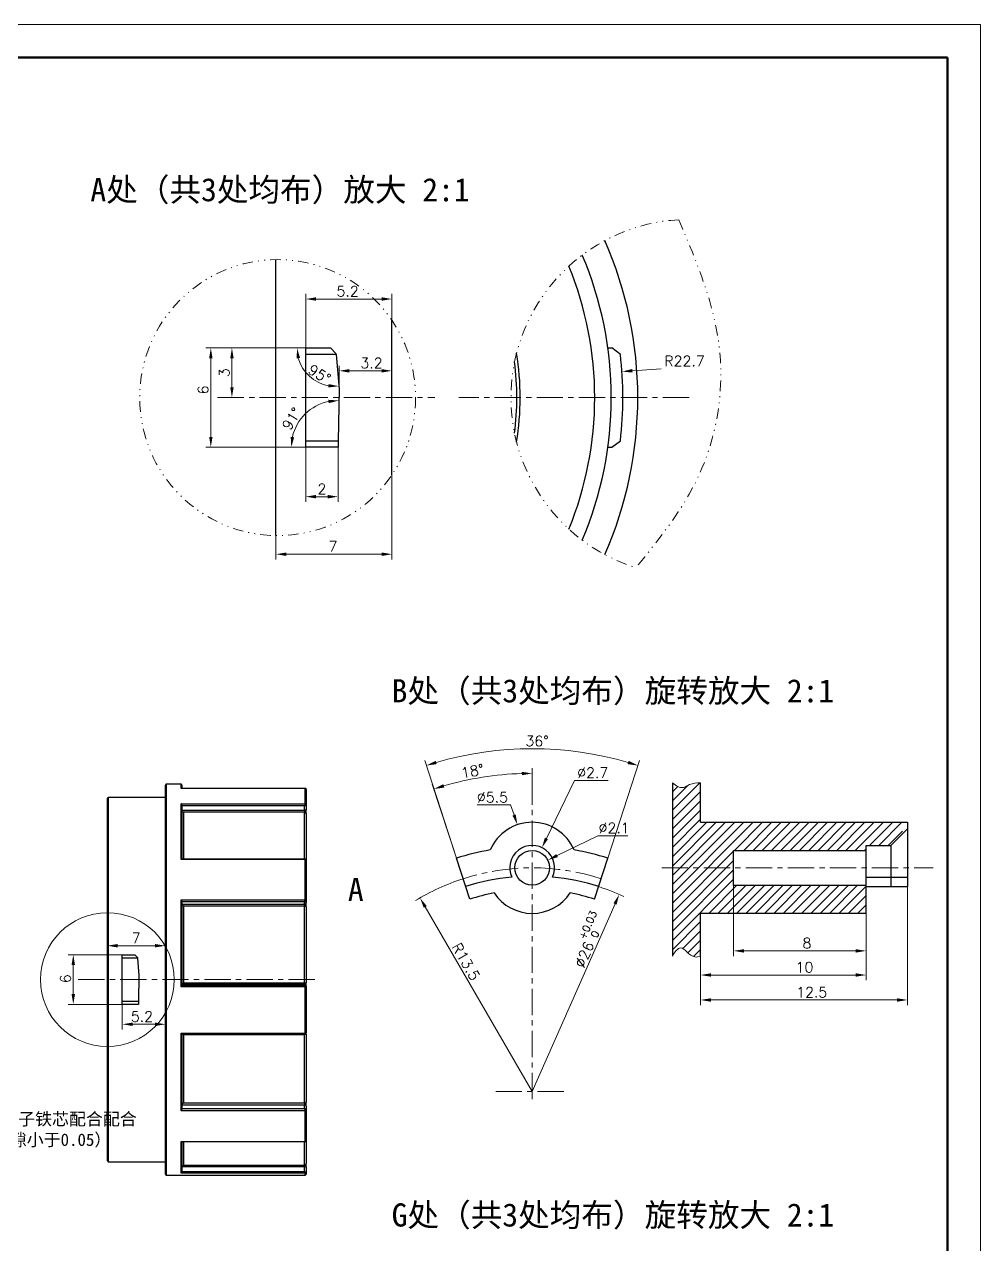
# Model space of a CAD drawing. Header units: millimetres. Extents: x 2517 to 6633, y 792 to 3241.
# Drawn here: x 2771.1 to 2886.6, y 943.1 to 1090.5 of the extents above; entities that cross this region are included whole.
import ezdxf

# ---------------------------------------------------------------- set-up
doc = ezdxf.new("R2010")
doc.units = ezdxf.units.MM
doc.linetypes.add('CENTER', pattern=[50.8, 31.75, -6.35, 6.35, -6.35])
doc.linetypes.add('DIVIDE', pattern=[31.75, 12.7, -6.35, 0, -6.35, 0, -6.35])
for name, color, linetype, lineweight in [('中心线', 1, 'CENTER', 9), ('双点划线', 5, 'DIVIDE', 9), ('填充', 3, 'Continuous', 9), ('实线', 7, 'Continuous', 25), ('尺寸标注', 2, 'Continuous', 9), ('引导线', 6, 'Continuous', 9), ('粗实线', 9, 'Continuous', 50)]:
    doc.layers.add(name, color=color, linetype=linetype, lineweight=lineweight)
doc.styles.add('st', font='txt.shx')
doc.styles.get("Standard").update_dxf_attribs({"font": 'simfang.ttf'})
doc.dimstyles.new('2st', dxfattribs={"dimscale": 0.5, "dimtxt": 2.5, "dimasz": 2.5, "dimexe": 1.25, "dimexo": 0, "dimtad": 1, "dimtoh": 1, "dimdec": 1, "dimlfac": 0.5, "dimdsep": 46, "dimtxsty": 'st', "dimcen": 0, "dimclrd": 256, "dimclre": 256, "dimclrt": 3, "dimadec": 0, "dimazin": 2, "dimtfac": 1, "dimtdec": 1, "dimtofl": 0, "dimtmove": 0, "dimatfit": 1, "dimfxl": 0, "dimlwd": -1, "dimlwe": -1, "dimarcsym": 0})
doc.dimstyles.new('st', dxfattribs={"dimscale": 0.5, "dimtxt": 2.5, "dimasz": 2.5, "dimexe": 1.25, "dimexo": 0, "dimtad": 1, "dimtoh": 1, "dimdsep": 46, "dimtxsty": 'st', "dimcen": 0, "dimclrd": 256, "dimclre": 256, "dimclrt": 3, "dimadec": 3, "dimazin": 2, "dimtfac": 1, "dimtmove": 0, "dimatfit": 1, "dimfxl": 0, "dimlwd": -1, "dimlwe": -1, "dimarcsym": 0})

# ---------------------------------------------------------------- blocks, each defined once
blk = doc.blocks.new('*D469')
at = {"layer": 'Defpoints', "color": 0, "ltscale": 0.1, "transparency": 16777216}
for p in [(2815.52, 1057.31), (2805.12, 1051.41), (2815.52, 1051.41)]:
    blk.add_point(p, dxfattribs=at)
at = {"layer": '尺寸标注', "ltscale": 0.1, "transparency": 16777216}
for p, q in [((2805.12, 1051.41), (2805.12, 1057.94)), ((2806.37, 1057.31), (2814.27, 1057.31)), ((2815.52, 1051.41), (2815.52, 1057.94))]:
    blk.add_line(p, q, dxfattribs=at)
for points in [[(2806.37, 1057.52), (2806.37, 1057.1), (2805.12, 1057.31)], [(2814.27, 1057.52), (2814.27, 1057.1), (2815.52, 1057.31)]]:
    blk.add_solid(points, dxfattribs=at)
at = {"layer": '尺寸标注', "color": 3, "ltscale": 0.1, "transparency": 16777216, "insert": (2810.17, 1058.25), "char_height": 1.25, "attachment_point": 5, "style": 'st'}
blk.add_mtext('5.2', dxfattribs=at)
blk = doc.blocks.new('*D470')
at = {"layer": 'Defpoints', "color": 0, "ltscale": 0.1, "transparency": 16777216}
for p in [(2805.12, 1051.41), (2794.46, 1045.41), (2796.2, 1045.41)]:
    blk.add_point(p, dxfattribs=at)
at = {"layer": '尺寸标注', "ltscale": 0.1, "transparency": 16777216}
for p, q in [((2805.12, 1051.41), (2795.58, 1051.41)), ((2796.2, 1050.16), (2796.2, 1046.66)), ((2794.46, 1045.41), (2796.83, 1045.41))]:
    blk.add_line(p, q, dxfattribs=at)
for points in [[(2796, 1050.16), (2796.41, 1050.16), (2796.2, 1051.41)], [(2796, 1046.66), (2796.41, 1046.66), (2796.2, 1045.41)]]:
    blk.add_solid(points, dxfattribs=at)
at = {"layer": '尺寸标注', "color": 3, "ltscale": 0.1, "transparency": 16777216, "insert": (2795.27, 1048.41), "char_height": 1.25, "attachment_point": 5, "rotation": 90, "style": 'st'}
blk.add_mtext('3', dxfattribs=at)
blk = doc.blocks.new('*D471')
at = {"layer": 'Defpoints', "color": 0, "ltscale": 0.1, "transparency": 16777216}
for p in [(2805.12, 1039.41), (2809.02, 1039.41), (2809.02, 1033.44)]:
    blk.add_point(p, dxfattribs=at)
at = {"layer": '尺寸标注', "ltscale": 0.1, "transparency": 16777216}
for p, q in [((2805.12, 1039.41), (2805.12, 1032.82)), ((2809.02, 1039.41), (2809.02, 1032.82)), ((2806.37, 1033.44), (2807.77, 1033.44))]:
    blk.add_line(p, q, dxfattribs=at)
for points in [[(2806.37, 1033.65), (2806.37, 1033.23), (2805.12, 1033.44)], [(2807.77, 1033.65), (2807.77, 1033.23), (2809.02, 1033.44)]]:
    blk.add_solid(points, dxfattribs=at)
at = {"layer": '尺寸标注', "color": 3, "ltscale": 0.1, "transparency": 16777216, "insert": (2807.07, 1034.38), "char_height": 1.25, "attachment_point": 5, "style": 'st'}
blk.add_mtext('2', dxfattribs=at)
blk = doc.blocks.new('*D472')
at = {"layer": 'Defpoints', "color": 0, "ltscale": 0.1, "transparency": 16777216}
for p in [(2809.14, 1046.41), (2806.25, 1044.33), (2805.12, 1039.41), (2809.02, 1039.41), (2809.03, 1040.19)]:
    blk.add_point(p, dxfattribs=at)
at = {"layer": '尺寸标注', "ltscale": 0.1, "transparency": 16777216}
blk.add_line((2805.12, 1039.41), (2802.75, 1039.41), dxfattribs=at)
blk.add_arc((2809.02, 1039.41), 5.65, 101.7097, 167.2903, dxfattribs=at)
for points in [[(2807.85, 1045.14), (2807.89, 1044.73), (2809.12, 1045.05)], [(2803.72, 1040.62), (2803.3, 1040.67), (2803.37, 1039.41)]]:
    blk.add_solid(points, dxfattribs=at)
at = {"layer": '尺寸标注', "color": 3, "ltscale": 0.1, "transparency": 16777216, "insert": (2803.42, 1042.86), "char_height": 1.25, "attachment_point": 5, "rotation": 58.3125, "style": 'st'}
blk.add_mtext('91°', dxfattribs=at)
blk = doc.blocks.new('*D473')
at = {"layer": 'Defpoints', "color": 0, "ltscale": 0.1, "transparency": 16777216}
for p in [(2805.12, 1051.41), (2793.65, 1039.41), (2805.12, 1039.41)]:
    blk.add_point(p, dxfattribs=at)
at = {"layer": '尺寸标注', "ltscale": 0.1, "transparency": 16777216}
for p, q in [((2805.12, 1051.41), (2793.03, 1051.41)), ((2793.65, 1050.16), (2793.65, 1040.66)), ((2805.12, 1039.41), (2793.03, 1039.41))]:
    blk.add_line(p, q, dxfattribs=at)
for points in [[(2793.45, 1050.16), (2793.86, 1050.16), (2793.65, 1051.41)], [(2793.45, 1040.66), (2793.86, 1040.66), (2793.65, 1039.41)]]:
    blk.add_solid(points, dxfattribs=at)
at = {"layer": '尺寸标注', "color": 3, "ltscale": 0.1, "transparency": 16777216, "insert": (2792.72, 1046.34), "char_height": 1.25, "attachment_point": 5, "rotation": 90, "style": 'st'}
blk.add_mtext('6', dxfattribs=at)
blk = doc.blocks.new('*D474')
at = {"layer": 'Defpoints', "color": 0, "ltscale": 0.1, "transparency": 16777216}
for p in [(2805.12, 1051.41), (2808.1, 1051.41), (2808.77, 1050.62), (2804.75, 1048.97), (2809.14, 1046.41)]:
    blk.add_point(p, dxfattribs=at)
at = {"layer": '尺寸标注', "ltscale": 0.1, "transparency": 16777216}
blk.add_line((2805.12, 1051.41), (2803.43, 1051.41), dxfattribs=at)
blk.add_arc((2808.7, 1051.41), 4.65, 195.4604, 259.5396, dxfattribs=at)
for points in [[(2804.02, 1050.14), (2804.43, 1050.19), (2804.06, 1051.41)], [(2807.87, 1047.04), (2807.85, 1046.63), (2809.11, 1046.78)]]:
    blk.add_solid(points, dxfattribs=at)
at = {"layer": '尺寸标注', "color": 3, "ltscale": 0.1, "transparency": 16777216, "insert": (2806.77, 1048.24), "char_height": 1.25, "attachment_point": 5, "rotation": 328.5242, "style": 'st'}
blk.add_mtext('95°', dxfattribs=at)
blk = doc.blocks.new('*D475')
at = {"layer": 'Defpoints', "color": 0, "ltscale": 0.1, "transparency": 16777216}
for p in [(2815.52, 1048.64), (2809.14, 1046.41), (2815.52, 1046.41)]:
    blk.add_point(p, dxfattribs=at)
at = {"layer": '尺寸标注', "ltscale": 0.1, "transparency": 16777216}
for p, q in [((2809.14, 1046.41), (2809.14, 1049.26)), ((2815.52, 1046.41), (2815.52, 1049.26)), ((2810.39, 1048.64), (2814.27, 1048.64))]:
    blk.add_line(p, q, dxfattribs=at)
for points in [[(2810.39, 1048.85), (2810.39, 1048.43), (2809.14, 1048.64)], [(2814.27, 1048.85), (2814.27, 1048.43), (2815.52, 1048.64)]]:
    blk.add_solid(points, dxfattribs=at)
at = {"layer": '尺寸标注', "color": 3, "ltscale": 0.1, "transparency": 16777216, "insert": (2813.06, 1049.58), "char_height": 1.25, "attachment_point": 5, "style": 'st'}
blk.add_mtext('3.2', dxfattribs=at)
blk = doc.blocks.new('*D476')
at = {"layer": 'Defpoints', "color": 0, "ltscale": 0.1, "transparency": 16777216}
for p in [(2843.31, 1048.55), (2798.02, 1045.41)]:
    blk.add_point(p, dxfattribs=at)
at = {"layer": '尺寸标注', "ltscale": 0.1, "transparency": 16777216}
blk.add_line((2844.56, 1048.64), (2848.05, 1048.88), dxfattribs=at)
blk.add_solid([(2844.54, 1048.85), (2844.57, 1048.43), (2843.31, 1048.55)], dxfattribs=at)
at = {"layer": '尺寸标注', "color": 3, "ltscale": 0.1, "transparency": 16777216, "insert": (2850.86, 1049.82), "char_height": 1.25, "attachment_point": 5, "style": 'st'}
blk.add_mtext('R22.7', dxfattribs=at)
blk = doc.blocks.new('*D477')
at = {"layer": 'Defpoints', "color": 0, "ltscale": 0.1, "transparency": 16777216}
for p in [(2815.52, 1036.07), (2801.52, 1028.75), (2815.52, 1026.49)]:
    blk.add_point(p, dxfattribs=at)
at = {"layer": '尺寸标注', "ltscale": 0.1, "transparency": 16777216}
for p, q in [((2815.52, 1036.07), (2815.52, 1025.87)), ((2801.52, 1028.75), (2801.52, 1025.87)), ((2802.77, 1026.49), (2814.27, 1026.49))]:
    blk.add_line(p, q, dxfattribs=at)
for points in [[(2802.77, 1026.7), (2802.77, 1026.28), (2801.52, 1026.49)], [(2814.27, 1026.7), (2814.27, 1026.28), (2815.52, 1026.49)]]:
    blk.add_solid(points, dxfattribs=at)
at = {"layer": '尺寸标注', "color": 3, "ltscale": 0.1, "transparency": 16777216, "insert": (2808.4, 1027.43), "char_height": 1.25, "attachment_point": 5, "style": 'st'}
blk.add_mtext('7', dxfattribs=at)
blk = doc.blocks.new('*D478')
at = {"layer": 'Defpoints', "color": 0, "ltscale": 0.1, "transparency": 16777216}
for p in [(2788.16, 979.21), (2781.16, 975.12), (2788.16, 975.12)]:
    blk.add_point(p, dxfattribs=at)
at = {"layer": '尺寸标注', "ltscale": 0.1, "transparency": 16777216}
for p, q in [((2781.16, 975.12), (2781.16, 979.84)), ((2782.41, 979.21), (2786.91, 979.21)), ((2788.16, 975.12), (2788.16, 979.84))]:
    blk.add_line(p, q, dxfattribs=at)
for points in [[(2782.41, 979.42), (2782.41, 979), (2781.16, 979.21)], [(2786.91, 979.42), (2786.91, 979), (2788.16, 979.21)]]:
    blk.add_solid(points, dxfattribs=at)
at = {"layer": '尺寸标注', "color": 3, "ltscale": 0.1, "transparency": 16777216, "insert": (2784.64, 980.15), "char_height": 1.25, "attachment_point": 5, "style": 'st'}
blk.add_mtext('7', dxfattribs=at)
blk = doc.blocks.new('*D479')
at = {"layer": 'Defpoints', "color": 0, "ltscale": 0.1, "transparency": 16777216}
for p in [(2782.96, 978.12), (2777.04, 972.12), (2782.96, 972.12)]:
    blk.add_point(p, dxfattribs=at)
at = {"layer": '尺寸标注', "ltscale": 0.1, "transparency": 16777216}
for p, q in [((2782.96, 978.12), (2776.41, 978.12)), ((2777.04, 976.87), (2777.04, 973.37)), ((2782.96, 972.12), (2776.41, 972.12))]:
    blk.add_line(p, q, dxfattribs=at)
for points in [[(2776.83, 976.87), (2777.25, 976.87), (2777.04, 978.12)], [(2776.83, 973.37), (2777.25, 973.37), (2777.04, 972.12)]]:
    blk.add_solid(points, dxfattribs=at)
at = {"layer": '尺寸标注', "color": 3, "ltscale": 0.1, "transparency": 16777216, "insert": (2776.1, 975.23), "char_height": 1.25, "attachment_point": 5, "rotation": 90, "style": 'st'}
blk.add_mtext('6', dxfattribs=at)
blk = doc.blocks.new('*D480')
at = {"layer": 'Defpoints', "color": 0, "ltscale": 0.1, "transparency": 16777216}
for p in [(2782.96, 972.12), (2788.16, 972.12), (2788.16, 969.72)]:
    blk.add_point(p, dxfattribs=at)
at = {"layer": '尺寸标注', "ltscale": 0.1, "transparency": 16777216}
for p, q in [((2782.96, 972.12), (2782.96, 969.1)), ((2788.16, 972.12), (2788.16, 969.1)), ((2784.21, 969.72), (2786.91, 969.72))]:
    blk.add_line(p, q, dxfattribs=at)
for points in [[(2784.21, 969.93), (2784.21, 969.52), (2782.96, 969.72)], [(2786.91, 969.93), (2786.91, 969.52), (2788.16, 969.72)]]:
    blk.add_solid(points, dxfattribs=at)
at = {"layer": '尺寸标注', "color": 3, "ltscale": 0.1, "transparency": 16777216, "insert": (2785.33, 970.66), "char_height": 1.25, "attachment_point": 5, "style": 'st'}
blk.add_mtext('5.2', dxfattribs=at)
blk = doc.blocks.new('*D481')
at = {"layer": 'Defpoints', "color": 0, "ltscale": 0.1, "transparency": 16777216}
for p in [(2834.35, 989.54), (2830.58, 987.69)]:
    blk.add_point(p, dxfattribs=at)
at = {"layer": '尺寸标注', "ltscale": 0.1, "transparency": 16777216}
for p, q in [((2835.47, 990.09), (2840.38, 992.5)), ((2840.38, 992.5), (2844.03, 992.5))]:
    blk.add_line(p, q, dxfattribs=at)
blk.add_solid([(2835.38, 990.28), (2835.56, 989.91), (2834.35, 989.54)], dxfattribs=at)
at = {"layer": '尺寸标注', "color": 3, "ltscale": 0.1, "transparency": 16777216, "insert": (2842.36, 993.44), "char_height": 1.25, "attachment_point": 5, "style": 'st'}
blk.add_mtext('∅2.1', dxfattribs=at)
blk = doc.blocks.new('*D482')
at = {"layer": 'Defpoints', "color": 0, "ltscale": 0.1, "transparency": 16777216}
for p in [(2833.64, 991.05), (2831.28, 986.19)]:
    blk.add_point(p, dxfattribs=at)
at = {"layer": '尺寸标注', "ltscale": 0.1, "transparency": 16777216}
for p, q in [((2834.19, 992.17), (2837.58, 999.16)), ((2837.58, 999.16), (2841.64, 999.16))]:
    blk.add_line(p, q, dxfattribs=at)
blk.add_solid([(2834, 992.26), (2834.37, 992.08), (2833.64, 991.05)], dxfattribs=at)
at = {"layer": '尺寸标注', "color": 3, "ltscale": 0.1, "transparency": 16777216, "insert": (2839.77, 1000.1), "char_height": 1.25, "attachment_point": 5, "style": 'st'}
blk.add_mtext('∅2.7', dxfattribs=at)
blk = doc.blocks.new('*D483')
at = {"layer": 'Defpoints', "color": 0, "ltscale": 0.1, "transparency": 16777216}
for p in [(2830.68, 993.82), (2834.25, 983.42)]:
    blk.add_point(p, dxfattribs=at)
at = {"layer": '尺寸标注', "ltscale": 0.1, "transparency": 16777216}
for p, q in [((2829.86, 996.21), (2825.8, 996.21)), ((2830.27, 995), (2829.86, 996.21))]:
    blk.add_line(p, q, dxfattribs=at)
blk.add_solid([(2830.47, 995.07), (2830.08, 994.93), (2830.68, 993.82)], dxfattribs=at)
at = {"layer": '尺寸标注', "color": 3, "ltscale": 0.1, "transparency": 16777216, "insert": (2827.67, 997.14), "char_height": 1.25, "attachment_point": 5, "style": 'st'}
blk.add_mtext('∅5.5', dxfattribs=at)
blk = doc.blocks.new('*D484')
at = {"layer": 'Defpoints', "color": 0, "ltscale": 0.1, "transparency": 16777216}
for p in [(2842.97, 985.4), (2832.46, 961.62)]:
    blk.add_point(p, dxfattribs=at)
at = {"layer": '尺寸标注', "ltscale": 0.1, "transparency": 16777216}
blk.add_line((2832.46, 961.62), (2842.47, 984.25), dxfattribs=at)
blk.add_arc((2832.46, 961.62), 26, 64.7738, 72, dxfattribs=at)
blk.add_solid([(2842.28, 984.34), (2842.66, 984.17), (2842.97, 985.4)], dxfattribs=at)
at = {"layer": '尺寸标注', "color": 3, "ltscale": 0.1, "transparency": 16777216, "insert": (2839.1, 979.98), "char_height": 1.25, "attachment_point": 5, "rotation": 66.1511, "style": 'st'}
blk.add_mtext('%%c26{}{\\H0.71x;\\C3;\\S+0.03^  0;}', dxfattribs=at)
blk = doc.blocks.new('*D485')
at = {"layer": 'Defpoints', "color": 0, "ltscale": 0.1, "transparency": 16777216}
for p in [(2818.92, 984.98), (2832.46, 961.62)]:
    blk.add_point(p, dxfattribs=at)
at = {"layer": '尺寸标注', "ltscale": 0.1, "transparency": 16777216}
blk.add_line((2832.46, 961.62), (2819.55, 983.9), dxfattribs=at)
blk.add_arc((2832.46, 961.62), 27, 108, 121.4202, dxfattribs=at)
blk.add_solid([(2819.73, 984), (2819.37, 983.79), (2818.92, 984.98)], dxfattribs=at)
at = {"layer": '尺寸标注', "color": 3, "ltscale": 0.1, "transparency": 16777216, "insert": (2824.46, 977.29), "char_height": 1.25, "attachment_point": 5, "rotation": 300.0939, "style": 'st'}
blk.add_mtext('R13.5', dxfattribs=at)
blk = doc.blocks.new('*D486')
at = {"layer": 'Defpoints', "color": 0, "ltscale": 0.1, "transparency": 16777216}
for p in [(2828.45, 999.81), (2832.46, 996.96), (2823.32, 989.77), (2824.92, 984.82), (2832.46, 960.68)]:
    blk.add_point(p, dxfattribs=at)
at = {"layer": '尺寸标注', "ltscale": 0.1, "transparency": 16777216}
for p, q in [((2832.46, 996.96), (2832.46, 1000.65)), ((2823.32, 989.77), (2820.4, 998.74))]:
    blk.add_line(p, q, dxfattribs=at)
blk.add_arc((2832.46, 961.62), 38.41, 91.8648, 106.1352, dxfattribs=at)
for points in [[(2831.21, 1000.21), (2831.22, 999.8), (2832.46, 1000.02)], [(2821.85, 998.31), (2821.73, 998.71), (2820.59, 998.14)]]:
    blk.add_solid(points, dxfattribs=at)
at = {"layer": '尺寸标注', "color": 3, "ltscale": 0.1, "transparency": 16777216, "insert": (2825.26, 1000.3), "char_height": 1.25, "attachment_point": 5, "rotation": 10.5476, "style": 'st'}
blk.add_mtext('18°', dxfattribs=at)
blk = doc.blocks.new('*D487')
at = {"layer": 'Defpoints', "color": 0, "ltscale": 0.1, "transparency": 16777216}
for p in [(2828.14, 1002.77), (2823.32, 989.77), (2841.61, 989.77), (2824.92, 984.82), (2840, 984.82)]:
    blk.add_point(p, dxfattribs=at)
at = {"layer": '尺寸标注', "ltscale": 0.1, "transparency": 16777216}
for p, q in [((2823.32, 989.77), (2819.48, 1001.57)), ((2841.61, 989.77), (2845.44, 1001.57))]:
    blk.add_line(p, q, dxfattribs=at)
blk.add_arc((2832.46, 961.62), 41.38, 73.7308, 106.2692, dxfattribs=at)
for points in [[(2820.93, 1001.14), (2820.81, 1001.54), (2819.67, 1000.97)], [(2844.12, 1001.54), (2843.99, 1001.14), (2845.25, 1000.97)]]:
    blk.add_solid(points, dxfattribs=at)
at = {"layer": '尺寸标注', "color": 3, "ltscale": 0.1, "transparency": 16777216, "insert": (2833.05, 1003.93), "char_height": 1.25, "attachment_point": 5, "rotation": 359.21, "style": 'st'}
blk.add_mtext('36°', dxfattribs=at)
blk = doc.blocks.new('*D489')
at = {"layer": 'Defpoints', "color": 0, "ltscale": 0.1, "transparency": 16777216}
for p in [(2856.79, 986.52), (2872.79, 983.12), (2872.79, 978.59)]:
    blk.add_point(p, dxfattribs=at)
at = {"layer": '尺寸标注', "ltscale": 0.1, "transparency": 16777216}
for p, q in [((2856.79, 986.52), (2856.79, 977.96)), ((2872.79, 983.12), (2872.79, 977.96)), ((2858.04, 978.59), (2871.54, 978.59))]:
    blk.add_line(p, q, dxfattribs=at)
for points in [[(2858.04, 978.79), (2858.04, 978.38), (2856.79, 978.59)], [(2871.54, 978.79), (2871.54, 978.38), (2872.79, 978.59)]]:
    blk.add_solid(points, dxfattribs=at)
at = {"layer": '尺寸标注', "color": 3, "ltscale": 0.1, "transparency": 16777216, "insert": (2865.65, 979.52), "char_height": 1.25, "attachment_point": 5, "style": 'st'}
blk.add_mtext('8', dxfattribs=at)
blk = doc.blocks.new('*D490')
at = {"layer": 'Defpoints', "color": 0, "ltscale": 0.1, "transparency": 16777216}
for p in [(2877.79, 986.34), (2852.79, 977.96), (2877.79, 972.66)]:
    blk.add_point(p, dxfattribs=at)
at = {"layer": '尺寸标注', "ltscale": 0.1, "transparency": 16777216}
for p, q in [((2877.79, 986.34), (2877.79, 972.03)), ((2852.79, 977.96), (2852.79, 972.03)), ((2854.04, 972.66), (2876.54, 972.66))]:
    blk.add_line(p, q, dxfattribs=at)
for points in [[(2854.04, 972.86), (2854.04, 972.45), (2852.79, 972.66)], [(2876.54, 972.86), (2876.54, 972.45), (2877.79, 972.66)]]:
    blk.add_solid(points, dxfattribs=at)
at = {"layer": '尺寸标注', "color": 3, "ltscale": 0.1, "transparency": 16777216, "insert": (2866.22, 973.59), "char_height": 1.25, "attachment_point": 5, "style": 'st'}
blk.add_mtext('12.5', dxfattribs=at)
blk = doc.blocks.new('*D491')
at = {"layer": 'Defpoints', "color": 0, "ltscale": 0.1, "transparency": 16777216}
for p in [(2852.79, 983.12), (2872.79, 983.12), (2872.79, 975.67)]:
    blk.add_point(p, dxfattribs=at)
at = {"layer": '尺寸标注', "ltscale": 0.1, "transparency": 16777216}
for p, q in [((2852.79, 983.12), (2852.79, 975.05)), ((2872.79, 983.12), (2872.79, 975.05)), ((2854.04, 975.67), (2871.54, 975.67))]:
    blk.add_line(p, q, dxfattribs=at)
for points in [[(2854.04, 975.88), (2854.04, 975.47), (2852.79, 975.67)], [(2871.54, 975.88), (2871.54, 975.47), (2872.79, 975.67)]]:
    blk.add_solid(points, dxfattribs=at)
at = {"layer": '尺寸标注', "color": 3, "ltscale": 0.1, "transparency": 16777216, "insert": (2865.35, 976.61), "char_height": 1.25, "attachment_point": 5, "style": 'st'}
blk.add_mtext('10', dxfattribs=at)

msp = doc.modelspace()

# ---------------------------------------------------------------- hatches: boundary and pattern name
at = {"layer": '填充', "ltscale": 0.1}
h = msp.add_hatch(dxfattribs=at)
h.set_pattern_fill('LINE', color=256, scale=0.25, angle=45)
h.set_pattern_definition([(45, (2849.3895, 977.6058), (-0.561266, 0.561266), [])])
edge = h.paths.add_edge_path()
edge.add_spline(control_points=[(2852.7895, 998.8734), (2852.3319, 998.8637), (2851.5995, 998.8482), (2850.5389, 998.0494), (2849.8379, 998.5519), (2849.3895, 998.8734)], knot_values=[0, 0, 0, 0, 1.3520626, 2.16356606, 3.60405818, 3.60405818, 3.60405818, 3.60405818], degree=3, periodic=0)
edge.add_line((2849.3895, 998.8734), (2849.3895, 988.6175))
edge.add_line((2849.3895, 988.6175), (2856.7895, 988.6175))
edge.add_line((2856.7895, 988.6175), (2856.7895, 990.7175))
edge.add_line((2856.7895, 990.7175), (2872.7895, 990.7175))
edge.add_line((2872.7895, 990.7175), (2872.7895, 991.3175))
edge.add_line((2872.7895, 991.3175), (2876.1895, 991.3175))
edge.add_line((2876.1895, 991.3175), (2877.7895, 994.1175))
edge.add_line((2877.7895, 994.1175), (2852.7895, 994.1175))
edge.add_line((2852.7895, 994.1175), (2852.7895, 998.8734))
edge = h.paths.add_edge_path()
edge.add_spline(control_points=[(2849.3895, 977.9615), (2849.7084, 978.4477), (2850.4947, 979.6467), (2851.6369, 977.6058), (2852.5538, 977.8888), (2852.7895, 977.9615)], knot_values=[0, 0, 0, 0, 1.39028813, 3.42846425, 4.1337518, 4.1337518, 4.1337518, 4.1337518], degree=3, periodic=0)
edge.add_line((2852.7895, 977.9615), (2852.7895, 983.1175))
edge.add_line((2852.7895, 983.1175), (2872.7895, 983.1175))
edge.add_line((2872.7895, 983.1175), (2872.7895, 986.5175))
edge.add_line((2872.7895, 986.5175), (2856.7895, 986.5175))
edge.add_line((2856.7895, 986.5175), (2856.7895, 988.6175))
edge.add_line((2856.7895, 988.6175), (2849.3895, 988.6175))
edge.add_line((2849.3895, 988.6175), (2849.3895, 977.9615))

# ---------------------------------------------------------------- linework, layer by layer
at = {"layer": '中心线', "ltscale": 0.1}
for p, q in [((2794.4639, 1045.4055), (2820.7186, 1045.4055)), ((2851.4211, 1045.4055), (2823.5951, 1045.4055)), ((2832.4622, 960.6767), (2832.4622, 996.9624)), ((2848.1035, 988.6175), (2880.8972, 988.6175)), ((2777.6362, 975.1175), (2806.4411, 975.1175)), ((2836.2981, 961.6175), (2828.0834, 961.6175))]:
    msp.add_line(p, q, dxfattribs=at)
msp.add_arc((2832.4622, 961.6175), 27, 72, 108, dxfattribs=at)
at = {"layer": '双点划线', "ltscale": 0.1}
msp.add_circle((2801.7202, 1045.4055), 16.6604, dxfattribs=at)
msp.add_arc((2851.4211, 1045.4055), 21.5208, 93.316658, 252.611373, dxfattribs=at)
msp.add_spline([(2850.176, 1066.8902), (2855.1194, 1050.8842), (2852.5895, 1035.9965), (2844.9896, 1024.8682)], degree=3, dxfattribs=at)
at = {"layer": '实线'}
for p, q in [((2801.5202, 1028.7463), (2801.5202, 1062.0646)), ((2815.5202, 1036.0713), (2815.5202, 1054.7397)), ((2805.1202, 1051.4055), (2808.105, 1051.4055)), ((2805.1202, 1050.6185), (2805.1202, 1051.4055)), ((2808.7625, 1050.748), (2808.105, 1051.4055)), ((2808.7625, 1050.748), (2808.7738, 1050.6185)), ((2841.6078, 1051.4055), (2842.0894, 1051.4055)), ((2843.1185, 1050.6185), (2842.0894, 1051.4055)), ((2808.7738, 1050.6185), (2805.1202, 1050.6185)), ((2805.1202, 1040.1925), (2805.1202, 1050.6185)), ((2808.7738, 1050.6185), (2809.1424, 1046.4055)), ((2809.1424, 1046.4055), (2809.034, 1040.1925)), ((2805.1202, 1040.1925), (2809.034, 1040.1925)), ((2805.1202, 1039.4055), (2805.1202, 1040.1925)), ((2809.0202, 1039.4055), (2805.1202, 1039.4055)), ((2809.034, 1040.1925), (2809.0202, 1039.4055)), ((2841.6078, 1039.4055), (2842.0894, 1039.4055)), ((2842.0894, 1039.4055), (2843.1185, 1040.1925)), ((2788.1644, 951.6175), (2788.1644, 998.6175)), ((2790.0644, 998.7175), (2788.2644, 998.7175)), ((2788.2644, 998.7175), (2788.2644, 951.5175)), ((2790.0644, 998.1908), (2790.0644, 998.7175)), ((2805.0637, 998.1908), (2790.0644, 998.1908)), ((2805.0589, 998.1953), (2790.0932, 998.1953)), ((2790.1644, 998.6175), (2790.1644, 998.1953)), ((2805.0644, 996.3573), (2805.0644, 998.1883)), ((2805.1644, 998.0905), (2805.1644, 996.2673)), ((2781.1644, 953.2175), (2781.1644, 997.0175)), ((2788.1644, 997.1175), (2781.2644, 997.1175)), ((2781.2644, 997.1175), (2781.2644, 953.1175)), ((2790.0644, 996.3521), (2805.0637, 996.3521)), ((2790.0644, 989.6057), (2790.0644, 996.3521)), ((2790.1644, 996.1858), (2790.1644, 989.6809)), ((2805.1644, 996.2673), (2805.1644, 995.6459)), ((2804.9644, 996.107), (2790.1644, 996.107)), ((2790.1662, 995.5808), (2804.9644, 995.5808)), ((2804.9644, 995.3375), (2790.3644, 995.3375)), ((2790.3644, 995.3375), (2790.3644, 989.6829)), ((2804.9644, 995.5808), (2804.9644, 996.107)), ((2804.9644, 995.5808), (2804.9644, 995.3375)), ((2804.9644, 989.6829), (2804.9644, 995.3375)), ((2805.1644, 995.1593), (2805.1644, 995.6459)), ((2805.1644, 995.1593), (2805.1644, 989.5362)), ((2805.0637, 989.6057), (2790.0644, 989.6057)), ((2805.0159, 989.6829), (2790.1597, 989.6829)), ((2805.0644, 984.7756), (2805.0644, 989.5961)), ((2805.1644, 989.5348), (2805.1644, 984.7346)), ((2824.9221, 984.8233), (2823.3152, 989.7688)), ((2840.0022, 984.8233), (2841.6091, 989.7688)), ((2790.0644, 984.7645), (2805.0637, 984.7645)), ((2790.0644, 974.2414), (2790.0644, 984.7645)), ((2790.1644, 984.565), (2790.1644, 974.4186)), ((2804.9644, 984.5113), (2790.1644, 984.5113)), ((2804.9644, 984.2247), (2804.9644, 984.5113)), ((2805.1644, 984.7346), (2805.1644, 984.3961)), ((2805.1644, 983.8972), (2805.1644, 984.3961)), ((2790.1662, 984.2247), (2804.9644, 984.2247)), ((2790.3644, 983.9752), (2790.3644, 974.7343)), ((2804.9644, 983.9752), (2790.3644, 983.9752)), ((2804.9644, 984.2247), (2804.9644, 983.9752)), ((2804.9644, 974.7343), (2804.9644, 983.9752)), ((2805.1644, 983.8972), (2805.1644, 974.7377)), ((2782.9644, 978.1175), (2784.4568, 978.1175)), ((2782.9644, 977.724), (2782.9644, 978.1175)), ((2784.7912, 977.724), (2782.9644, 977.724)), ((2782.9644, 972.511), (2782.9644, 977.724)), ((2784.7855, 977.7888), (2784.4568, 978.1175)), ((2784.7855, 977.7888), (2784.7912, 977.724)), ((2784.7912, 977.724), (2784.9755, 975.6175)), ((2784.9755, 975.6175), (2784.9213, 972.511)), ((2805.0637, 974.2414), (2790.0644, 974.2414)), ((2790.1644, 974.4463), (2804.9644, 974.4463)), ((2804.9644, 974.5334), (2790.1662, 974.5334)), ((2790.3644, 974.7343), (2804.9644, 974.7343)), ((2804.9644, 974.7343), (2804.9644, 974.5334)), ((2804.9644, 974.4463), (2804.9644, 974.5334)), ((2805.0644, 968.6747), (2805.0644, 974.2293)), ((2805.1644, 974.3359), (2805.1644, 974.7377)), ((2805.1644, 974.3359), (2805.1644, 974.233)), ((2805.1644, 974.233), (2805.1644, 968.702)), ((2782.9644, 972.511), (2784.9213, 972.511)), ((2782.9644, 972.1175), (2782.9644, 972.511)), ((2784.9144, 972.1175), (2782.9644, 972.1175)), ((2784.9213, 972.511), (2784.9144, 972.1175)), ((2790.0644, 968.663), (2805.0637, 968.663)), ((2790.0644, 959.287), (2790.0644, 968.663)), ((2790.1644, 968.5236), (2790.1644, 959.4833)), ((2790.1644, 968.5177), (2804.98, 968.5177)), ((2790.3644, 968.4683), (2790.3644, 960.2348)), ((2804.9644, 968.4683), (2790.3644, 968.4683)), ((2804.9644, 968.5177), (2804.9644, 968.4683)), ((2804.9644, 960.2348), (2804.9644, 968.4683)), ((2805.1644, 968.5269), (2805.1644, 968.702)), ((2805.1644, 968.5269), (2805.1644, 960.3659)), ((2790.1644, 959.5524), (2804.9644, 959.5524)), ((2804.9644, 959.9724), (2790.1662, 959.9724)), ((2790.3644, 960.2348), (2804.9644, 960.2348)), ((2804.9644, 960.2348), (2804.9644, 959.9724)), ((2804.9644, 959.5524), (2804.9644, 959.9724)), ((2805.1644, 959.8412), (2805.1644, 960.3659)), ((2805.1644, 959.8412), (2805.1644, 959.3452)), ((2805.1644, 959.3452), (2805.1644, 955.6712)), ((2805.0637, 959.287), (2790.0644, 959.287)), ((2805.0644, 955.5885), (2805.0644, 959.278)), ((2790.0644, 955.5817), (2805.0637, 955.5817)), ((2790.0644, 951.7399), (2790.0644, 955.5817)), ((2790.1384, 955.5472), (2805.0399, 955.5472)), ((2790.1644, 955.5472), (2790.1644, 951.8634)), ((2790.3644, 955.5472), (2790.3644, 952.699)), ((2804.9644, 952.699), (2804.9644, 955.5472)), ((2805.1615, 955.6437), (2805.163, 955.6566)), ((2805.1644, 955.6712), (2805.1644, 952.8966)), ((2781.2644, 953.1175), (2788.1644, 953.1175)), ((2790.1644, 951.9416), (2804.9644, 951.9416)), ((2804.9644, 952.498), (2790.1662, 952.498)), ((2790.3644, 952.699), (2804.9644, 952.699)), ((2804.9644, 952.699), (2804.9644, 952.498)), ((2804.9644, 951.9416), (2804.9644, 952.498)), ((2805.1644, 952.4945), (2805.1644, 952.8966)), ((2805.1644, 952.4945), (2805.1644, 951.8374)), ((2788.2644, 951.5175), (2805.0644, 951.5175)), ((2805.0637, 951.7399), (2790.0644, 951.7399)), ((2805.0644, 951.5175), (2805.0644, 951.7383)), ((2805.1644, 951.8374), (2805.1644, 951.6175))]:
    msp.add_line(p, q, dxfattribs=at)
at = {"layer": '实线', "ltscale": 0.1}
for p, q in [((2849.3895, 998.8734), (2849.3895, 977.9615)), ((2852.7895, 994.1175), (2852.7895, 998.8734)), ((2852.7895, 994.1175), (2877.7895, 994.1175)), ((2877.7895, 993.3175), (2875.7895, 991.3175)), ((2877.7895, 994.1175), (2877.7895, 986.345)), ((2856.7895, 990.7175), (2872.7895, 990.7175)), ((2856.7895, 986.5175), (2856.7895, 990.7175)), ((2872.7895, 983.1175), (2872.7895, 991.3175)), ((2872.7895, 991.3175), (2875.7895, 991.3175)), ((2875.7895, 991.3175), (2875.7895, 986.345)), ((2872.7895, 987.501), (2877.7895, 987.501)), ((2856.7895, 986.5175), (2872.7895, 986.5175)), ((2872.7895, 986.345), (2877.7895, 986.345)), ((2872.7895, 983.1175), (2852.7895, 983.1175)), ((2852.7895, 977.9615), (2852.7895, 983.1175))]:
    msp.add_line(p, q, dxfattribs=at)
at = {"layer": '实线', "flags": 128}
for points in [[(2805.1644, 995.6459), (2805.1605, 995.6332), (2805.1492, 995.621), (2805.1307, 995.6097), (2805.1058, 995.5998), (2805.0755, 995.5917), (2805.0409, 995.5857), (2805.0034, 995.582), (2804.9644, 995.5808)], [(2805.0637, 989.6057), (2805.0829, 989.6063), (2805.1013, 989.6046), (2805.1184, 989.6007), (2805.1334, 989.5946), (2805.1457, 989.5866), (2805.155, 989.577), (2805.1608, 989.5662), (2805.163, 989.5545)], [(2805.1644, 989.5348), (2805.1625, 989.5467), (2805.1568, 989.5583), (2805.1475, 989.5689), (2805.1351, 989.5782), (2805.1199, 989.5858), (2805.1027, 989.5915), (2805.0839, 989.5949), (2805.0644, 989.5961)], [(2805.0644, 984.7756), (2805.0839, 984.7748), (2805.1027, 984.7724), (2805.1199, 984.7687), (2805.1351, 984.7636), (2805.1475, 984.7574), (2805.1568, 984.7503), (2805.1625, 984.7426), (2805.1644, 984.7346)], [(2805.1644, 983.8972), (2805.1605, 983.9124), (2805.1492, 983.927), (2805.1307, 983.9405), (2805.1058, 983.9523), (2805.0755, 983.9621), (2805.0409, 983.9693), (2805.0034, 983.9737), (2804.9644, 983.9752)], [(2805.1644, 968.5269), (2805.1605, 968.5155), (2805.1492, 968.5045), (2805.1307, 968.4943), (2805.1058, 968.4855), (2805.0755, 968.4782), (2805.0409, 968.4728), (2805.0034, 968.4694), (2804.9644, 968.4683)], [(2805.0637, 968.663), (2805.0829, 968.6613), (2805.1013, 968.6607), (2805.1184, 968.6613), (2805.1334, 968.6629), (2805.1457, 968.6655), (2805.155, 968.6691), (2805.1608, 968.6735), (2805.163, 968.6786)], [(2805.1644, 960.3659), (2805.1605, 960.3403), (2805.1492, 960.3157), (2805.1307, 960.293), (2805.1058, 960.2732), (2805.0755, 960.2569), (2805.0409, 960.2447), (2805.0034, 960.2373), (2804.9644, 960.2348)], [(2805.1644, 959.8412), (2805.1605, 959.8668), (2805.1492, 959.8914), (2805.1307, 959.9141), (2805.1058, 959.934), (2805.0755, 959.9503), (2805.0409, 959.9624), (2805.0034, 959.9699), (2804.9644, 959.9724)]]:
    msp.add_lwpolyline(points, dxfattribs=at)
at = {"layer": '实线'}
msp.add_circle((2832.4622, 988.6175), 2.1, dxfattribs=at)
for centre, radius, start, end in [((2798.0188, 1045.4055), 47.2, 336.313708, 23.686292), ((2798.0188, 1045.4055), 44, 336.963807, 23.036193), ((2798.0188, 1045.4055), 42, 337.779657, 22.220343), ((2798.0188, 1045.4055), 33, 350.643615, 9.356385), ((2798.0188, 1045.4055), 32.6, 352.422169, 7.577831), ((2798.0188, 1045.4055), 45.4, 353.406579, 6.593421), ((2788.2644, 998.6175), 0.1, 90, 180), ((2790.0644, 998.6175), 0.1, 0, 90), ((2805.0669, 998.0943), 0.0966, 29.392787, 91.905756), ((2805.0655, 998.0894), 0.0989, 0.657078, 90.642342), ((2781.2644, 997.0175), 0.1, 90, 180), ((2805.062, 996.2508), 0.1012, 4.160761, 89.047371), ((2805.0691, 996.2621), 0.0954, 3.171782, 92.854301), ((2804.9747, 995.1478), 0.19, 3.498332, 93.11573), ((2832.4622, 988.6175), 5.5, 23.180955, 156.819045), ((2832.4622, 961.6175), 29.6, 99.834895, 108), ((2832.4622, 988.6175), 2.7, 335.574376, 204.425624), ((2832.4622, 961.6175), 29.6, 72, 80.165105), ((2832.4622, 961.6175), 26, 95.425524, 108), ((2832.4622, 961.6175), 26, 72, 84.574476), ((2804.9777, 984.4116), 0.1874, 265.941001, 355.263203), ((2805.0718, 984.6584), 0.1065, 31.113209, 94.386408), ((2832.4622, 961.6175), 24.4, 100.835144, 108), ((2832.4622, 988.6175), 5.5, 213.491837, 326.508163), ((2832.4622, 961.6175), 24.4, 72, 79.164856), ((2805.0144, 977.6986), 2.9647, 269.033924, 272.900429), ((2804.9656, 974.3346), 0.1988, 0.357081, 90.352685), ((2805.003, 974.9542), 0.7154, 274.86342, 282.918532), ((2805.0894, 974.8963), 0.6675, 267.856666, 276.454305), ((2805.0875, 968.7867), 0.1144, 258.333149, 312.2064), ((2805.0673, 959.3854), 0.0985, 267.870751, 346.213658), ((2805.0781, 959.3656), 0.0887, 261.085413, 346.650813), ((2805.0773, 955.6684), 0.0878, 261.090666, 343.639536), ((2805.0723, 955.6808), 0.0926, 265.118288, 354.097365), ((2781.2644, 953.2175), 0.1, 180, 270), ((2804.9656, 952.8978), 0.1988, 269.644754, 359.640293), ((2805.0144, 949.6305), 2.868, 87.001674, 90.998631), ((2788.2644, 951.6175), 0.1, 180, 270), ((2805.0619, 951.841), 0.1011, 271.030432, 358.960841), ((2805.0649, 951.8378), 0.0995, 269.732028, 359.729498), ((2805.0644, 951.6175), 0.1, 270, 0)]:
    msp.add_arc(centre, radius, start, end, dxfattribs=at)
for centre, major_axis, ratio, start_param, end_param in [((2804.9644, 997.9953), (0.0964, 0.1996), 0.13251405, 6.1354594, 6.34712644), ((2804.9644, 996.1721), (0.0964, 0.1996), 0.13251405, 4.44471756, 5.89556836), ((2804.9644, 996.1721), (0.1982, 0.1024), 0.26164497, 4.5779911, 6.02884191), ((2804.9644, 989.4829), (0.0616, 0.1985), 0.39687062, 5.49591795, 6.41008538), ((2804.9644, 984.6828), (0.0616, 0.1985), 0.39687062, 3.8051761, 5.25602691), ((2804.9644, 984.6828), (0.1789, 0.1227), 0.72851852, 4.24908544, 5.69993625), ((2804.9644, 974.2488), (-0.0206, 0.1997), 0.48989055, 4.62475125, 6.07560205), ((2804.9644, 974.2488), (0.1545, -0.1375), 0.92343842, 0.80761717, 2.25846798), ((2804.9644, 968.7177), (0.1545, -0.1375), 0.92343842, 5.40006063, 6.85091144), ((2804.9644, 968.7177), (-0.0206, 0.1997), 0.48989055, 2.9340094, 3.09108903), ((2804.9644, 968.7177), (-0.0206, 0.1997), 0.48989055, 3.09108903, 4.38486021), ((2804.9644, 959.4212), (-0.0826, 0.1986), 0.28351784, 3.85970864, 5.31055944), ((2804.9644, 959.4212), (0.1908, -0.1113), 0.53774575, 0.42377145, 1.87462225), ((2804.9644, 955.7472), (-0.0826, 0.1986), 0.28351784, 3.02417812, 3.6198176), ((2804.9644, 951.9381), (-0.1, 0.2), 0.0069813, 3.27550115, 4.72635195), ((2804.9644, 951.9381), (0.2, -0.1), 0.0139621, 0.12692709, 1.5777779)]:
    msp.add_ellipse(centre, major_axis=major_axis, ratio=ratio, start_param=start_param, end_param=end_param, dxfattribs=at)
for points, knots in [([(2790.0932, 998.1936), (2790.0909, 998.1942), (2790.0824, 998.1964), (2790.0722, 998.1931), (2790.0649, 998.191), (2790.0644, 998.1908)], [0, 0, 0, 0, 0.25468624, 0.94436867, 1, 1, 1, 1]), ([(2805.1506, 998.1425), (2805.1427, 998.1534), (2805.1275, 998.1744), (2805.0948, 998.1906), (2805.07, 998.1962), (2805.0579, 998.1949), (2805.0556, 998.1946)], [0, 0, 0, 0, 0.345680193, 0.668519363, 0.935060861, 1, 1, 1, 1]), ([(2805.1626, 998.092), (2805.1629, 998.0989), (2805.1636, 998.1164), (2805.1555, 998.1319), (2805.1506, 998.1413)], [0, 0, 0, 0, 0.39478965, 1, 1, 1, 1]), ([(2790.1644, 996.1858), (2790.1644, 996.2257), (2790.1482, 996.2612), (2790.1098, 996.3173), (2790.0869, 996.3381), (2790.0644, 996.3521)], [0, 0, 0, 0, 0.5, 0.5, 1, 1, 1, 1]), ([(2790.1662, 995.5808), (2790.1743, 995.5247), (2790.2069, 995.4693), (2790.2804, 995.3867), (2790.3227, 995.3563), (2790.3644, 995.3375)], [0, 0, 0, 0, 0.5, 0.5, 1, 1, 1, 1]), ([(2790.1597, 989.6813), (2790.1587, 989.6817), (2790.155, 989.6829), (2790.1284, 989.6669), (2790.096, 989.6393), (2790.0722, 989.6145), (2790.0649, 989.6063), (2790.0644, 989.6057)], [0, 0, 0, 0, 0.109113883, 0.403084301, 0.8158916, 0.986257874, 1, 1, 1, 1]), ([(2805.1625, 989.5593), (2805.1579, 989.5773), (2805.1487, 989.6129), (2805.1114, 989.6544), (2805.0642, 989.6795), (2805.0306, 989.6815), (2805.0144, 989.6824)], [0, 0, 0, 0, 0.25574542, 0.50577267, 0.76290843, 1, 1, 1, 1]), ([(2790.1644, 984.565), (2790.1644, 984.5973), (2790.1482, 984.6338), (2790.1098, 984.7028), (2790.0869, 984.7353), (2790.0644, 984.7645)], [0, 0, 0, 0, 0.5, 0.5, 1, 1, 1, 1]), ([(2790.1662, 984.2247), (2790.1743, 984.1941), (2790.2069, 984.1462), (2790.2804, 984.0571), (2790.3227, 984.0134), (2790.3644, 983.9752)], [0, 0, 0, 0, 0.5, 0.5, 1, 1, 1, 1]), ([(2790.1644, 974.4186), (2790.1644, 974.3974), (2790.1482, 974.3679), (2790.1098, 974.3059), (2790.0869, 974.2733), (2790.0644, 974.2414)], [0, 0, 0, 0, 0.5, 0.5, 1, 1, 1, 1]), ([(2790.1662, 974.5334), (2790.1743, 974.5427), (2790.2069, 974.5762), (2790.2804, 974.6505), (2790.3227, 974.6929), (2790.3644, 974.7343)], [0, 0, 0, 0, 0.5, 0.5, 1, 1, 1, 1]), ([(2790.1644, 968.5236), (2790.1644, 968.5332), (2790.1482, 968.5536), (2790.1098, 968.6032), (2790.0869, 968.6323), (2790.0644, 968.663)], [0, 0, 0, 0, 0.5, 0.5, 1, 1, 1, 1]), ([(2790.3644, 968.4683), (2790.3637, 968.4689), (2790.3576, 968.4748), (2790.3393, 968.4919), (2790.322, 968.5072), (2790.31, 968.5177)], [0, 0, 0, 0, 0.03659875, 0.33473303, 1, 1, 1, 1]), ([(2790.1644, 959.4833), (2790.1644, 959.4452), (2790.1482, 959.4068), (2790.1098, 959.3397), (2790.0869, 959.3108), (2790.0644, 959.287)], [0, 0, 0, 0, 0.5, 0.5, 1, 1, 1, 1]), ([(2790.1662, 959.9724), (2790.1743, 960.0172), (2790.2069, 960.0718), (2790.2804, 960.1634), (2790.3227, 960.2035), (2790.3644, 960.2348)], [0, 0, 0, 0, 0.5, 0.5, 1, 1, 1, 1]), ([(2790.0644, 955.5817), (2790.0649, 955.5813), (2790.0722, 955.5755), (2790.0956, 955.5595), (2790.1231, 955.5457), (2790.1363, 955.5484), (2790.1384, 955.5488)], [0, 0, 0, 0, 0.02027996, 0.27169827, 0.8808993, 1, 1, 1, 1]), ([(2805.0376, 955.55), (2805.0474, 955.5493), (2805.0717, 955.5476), (2805.1099, 955.5646), (2805.1458, 955.597), (2805.1561, 955.6275), (2805.1615, 955.6436)], [0, 0, 0, 0, 0.18033891, 0.44712811, 0.70770241, 1, 1, 1, 1]), ([(2805.1591, 955.6442), (2805.1614, 955.6516), (2805.165, 955.663), (2805.1644, 955.6749), (2805.1642, 955.6791)], [0, 0, 0, 0, 0.64934781, 1, 1, 1, 1]), ([(2790.1662, 952.498), (2790.1743, 952.5573), (2790.2069, 952.6074), (2790.2804, 952.6735), (2790.3227, 952.6925), (2790.3644, 952.699)], [0, 0, 0, 0, 0.5, 0.5, 1, 1, 1, 1]), ([(2790.1644, 951.8634), (2790.1644, 951.8263), (2790.1482, 951.7969), (2790.1098, 951.7562), (2790.0869, 951.7443), (2790.0644, 951.7399)], [0, 0, 0, 0, 0.5, 0.5, 1, 1, 1, 1])]:
    msp.add_open_spline(points, degree=3, knots=knots, dxfattribs=at)
for points in [[(2805.0644, 998.1883), (2805.0644, 998.1891), (2805.0641, 998.19), (2805.0637, 998.1908)], [(2805.0637, 996.3521), (2805.0641, 996.3538), (2805.0644, 996.3556), (2805.0644, 996.3573)], [(2805.1644, 996.2673), (2805.1644, 996.2643), (2805.1639, 996.2612), (2805.163, 996.2582)], [(2805.0644, 989.5961), (2805.0644, 989.5993), (2805.0641, 989.6025), (2805.0637, 989.6057)], [(2805.1644, 989.5348), (2805.1644, 989.5414), (2805.1639, 989.548), (2805.163, 989.5545)], [(2805.0637, 984.7645), (2805.0641, 984.7682), (2805.0644, 984.7719), (2805.0644, 984.7756)], [(2805.1644, 984.7346), (2805.1644, 984.7275), (2805.1639, 984.7204), (2805.163, 984.7134)], [(2805.0644, 974.2293), (2805.0644, 974.2333), (2805.0641, 974.2374), (2805.0637, 974.2414)], [(2805.1644, 974.233), (2805.1644, 974.241), (2805.1639, 974.249), (2805.163, 974.2569)], [(2805.0637, 968.663), (2805.0641, 968.6669), (2805.0644, 968.6708), (2805.0644, 968.6747)], [(2805.1644, 968.702), (2805.1644, 968.6942), (2805.1639, 968.6863), (2805.163, 968.6786)], [(2805.1644, 959.3452), (2805.1644, 959.3508), (2805.1639, 959.3564), (2805.163, 959.3619)], [(2805.0644, 959.278), (2805.0644, 959.281), (2805.0641, 959.284), (2805.0637, 959.287)], [(2805.0637, 955.5817), (2805.0641, 955.5839), (2805.0644, 955.5862), (2805.0644, 955.5885)], [(2805.0644, 951.7383), (2805.0644, 951.7388), (2805.0641, 951.7394), (2805.0637, 951.7399)], [(2805.1644, 951.8374), (2805.1644, 951.838), (2805.1639, 951.8386), (2805.163, 951.8392)]]:
    msp.add_open_spline(points, degree=3, dxfattribs=at)
at = {"layer": '尺寸标注', "ltscale": 0.1}
msp.add_circle((2781.1644, 975.1175), 8.0782, dxfattribs=at)
for points in [[(2849.3895, 998.8734), (2850.719, 998.3189), (2851.4539, 998.6631), (2852.7895, 998.8734)], [(2849.3895, 977.9615), (2850.3726, 978.9446), (2852.0929, 977.8515), (2852.7895, 977.9615)]]:
    msp.add_spline(points, degree=3, dxfattribs=at)
at = {"layer": '引导线'}
for p in [(2550.5922, 1090.4743), (2886.6191, 852.8553)]:
    msp.add_line(p, (2886.6191, 1090.4743), dxfattribs=at)
at = {"layer": '粗实线'}
for p in [(2570.5938, 1086.474), (2882.6188, 856.8556)]:
    msp.add_line(p, (2882.6188, 1086.474), dxfattribs=at)

# ---------------------------------------------------------------- texts
at = {"layer": '实线', "attachment_point": 5}
for s, insert, char_height, width in [('A处（共3处均布）放大 2:1', (2802.0078, 1070.3301), 2.800224, 70.890337), ('B处（共3处均布）旋转放大 2:1', (2842.2135, 1009.8159), 2.800224, 77.172369), ('A', (2811.1574, 986.0032), 2.8002, 15.615274), ('（与定子铁芯配合配合\\P间隙小于0.05）', (2774.4784, 956.9347), 1.5, 36.804944), ('G处（共3处均布）旋转放大 2:1', (2842.2135, 946.5124), 2.800224, 85.137643)]:
    msp.add_mtext(s, dxfattribs=dict(at, insert=insert, char_height=char_height, width=width))

# ---------------------------------------------------------------- dimensions: what is measured, and where the dimension line sits
at = {"layer": '尺寸标注', "ltscale": 0.1}
for base, p1, p2, dimstyle, picture, middle in [((2815.5202, 1057.3126), (2805.1202, 1051.4055), (2815.5202, 1051.4055), '2st', '*D469', (2810.1727, 1057.3126)), ((2809.0202243869, 1033.4411657737), (2805.1202243869, 1039.4054848645), (2809.0202243869, 1039.4054848645), '2st', '*D471', (2807.0702243869, 1033.4411657737)), ((2788.1644, 979.2115), (2781.1644, 975.1175), (2788.1644, 975.1175), 'st', '*D478', (2784.6381, 979.2115)), ((2788.1644, 969.7242), (2782.9644, 972.1175), (2788.1644, 972.1175), 'st', '*D480', (2785.3342, 969.7242))]:
    dim = msp.add_linear_dim(base=base, p1=p1, p2=p2, dimstyle=dimstyle, override={"dimtol": 0, "dimlim": 0, "dimtp": 0, "dimtm": 0, "dimtfac": 1, "dimtdec": 1, "dimtolj": 0, "dimtzin": 8}, dxfattribs=at)
    dim.commit()
    dim.dimension.update_dxf_attribs({"geometry": picture, "text_midpoint": middle, "dimtype": 160})
dim = msp.add_linear_dim(base=(2793.6536, 1039.4055), p1=(2805.1202, 1051.4055), p2=(2805.1202, 1039.4055), angle=90, dimstyle='2st', dxfattribs=at)
dim.commit()
dim.dimension.update_dxf_attribs({"geometry": '*D473', "text_midpoint": (2793.6536, 1046.3368), "dimtype": 160})
for base, p1, p2, dimstyle, picture, middle in [((2796.2045, 1045.4055), (2805.1202, 1051.4055), (2794.4639, 1045.4055), '2st', '*D470', (2796.2045, 1048.4055)), ((2777.0399, 972.1175), (2782.9644, 978.1175), (2782.9644, 972.1175), 'st', '*D479', (2777.0399, 975.2288))]:
    dim = msp.add_linear_dim(base=base, p1=p1, p2=p2, angle=90, dimstyle=dimstyle, override={"dimtol": 0, "dimlim": 0, "dimtp": 0, "dimtm": 0, "dimtfac": 1, "dimtdec": 1, "dimtolj": 0, "dimtzin": 8}, dxfattribs=at)
    dim.commit()
    dim.dimension.update_dxf_attribs({"geometry": picture, "text_midpoint": middle, "dimtype": 160})
for base, line1, line2, picture, middle in [((2804.7502, 1048.9662), ((2805.1202, 1051.4055), (2808.105, 1051.4055)), ((2808.7738, 1050.6185), (2809.1424, 1046.4055)), '*D474', (2806.2788, 1047.4426)), ((2828.1366, 1002.7726), ((2824.9221, 984.8233), (2823.3152, 989.7688)), ((2840.0022, 984.8233), (2841.6091, 989.7688)), '*D487', (2833.0327, 1002.9953)), ((2828.4475, 999.814), ((2832.4622, 960.6767), (2832.4622, 996.9624)), ((2824.9221, 984.8233), (2823.3152, 989.7688)), '*D486', (2825.4317, 999.3755))]:
    dim = msp.add_angular_dim_2l(base=base, line1=line1, line2=line2, dimstyle='2st', dxfattribs=at)
    dim.commit()
    dim.dimension.update_dxf_attribs({"geometry": picture, "text_midpoint": middle, "dimtype": 162})
for center, mpoint, picture, middle in [((2798.0188, 1045.4055), (2843.3095, 1048.554), '*D476', (2850.8588, 1048.8833)), ((2832.4622, 961.6175), (2818.9239, 984.9781), '*D485', (2823.651, 976.8214))]:
    dim = msp.add_radius_dim(center=center, mpoint=mpoint, dimstyle='2st', dxfattribs=at)
    dim.commit()
    dim.dimension.update_dxf_attribs({"geometry": picture, "text_midpoint": middle, "dimtype": 164})
for base, p1, p2, picture, middle in [((2815.5202, 1048.6393), (2809.1424, 1046.4055), (2815.5202, 1046.4055), '*D475', (2813.0639, 1048.6393)), ((2815.5202, 1026.49), (2801.5202, 1028.7463), (2815.5202, 1036.0713), '*D477', (2808.3951, 1026.49)), ((2877.7895, 972.6561), (2852.7895, 977.9615), (2877.7895, 986.345), '*D490', (2866.219, 972.6561)), ((2872.7895, 978.5856), (2856.7895, 986.5175), (2872.7895, 983.1175), '*D489', (2865.6509, 978.5856)), ((2872.7895, 975.6736), (2852.7895, 983.1175), (2872.7895, 983.1175), '*D491', (2865.3456, 975.6736))]:
    dim = msp.add_linear_dim(base=base, p1=p1, p2=p2, dimstyle='2st', dxfattribs=at)
    dim.commit()
    dim.dimension.update_dxf_attribs({"geometry": picture, "text_midpoint": middle, "dimtype": 160})
dim = msp.add_angular_dim_2l(base=(2806.254, 1044.3281), line1=((2809.1424, 1046.4055), (2809.034, 1040.1925)), line2=((2809.0202, 1039.4055), (2805.1202, 1039.4055)), dimstyle='2st', override={"dimtol": 0, "dimlim": 0, "dimtp": 0, "dimtm": 0, "dimtfac": 1, "dimtdec": 1, "dimtolj": 0, "dimtzin": 8}, dxfattribs=at)
dim.commit()
dim.dimension.update_dxf_attribs({"geometry": '*D472', "text_midpoint": (2804.2154, 1042.3716), "dimtype": 162})
for p1, p2, picture, middle in [((2831.2835, 986.1884), (2833.6408, 991.0467), '*D482', (2839.7653, 999.1612)), ((2834.2466, 983.4151), (2830.6777, 993.82), '*D483', (2827.6717, 996.2062)), ((2830.5767, 987.6929), (2834.3477, 989.5421), '*D481', (2842.3634, 992.5023))]:
    dim = msp.add_diameter_dim_2p(p1=p1, p2=p2, dimstyle='2st', override={"dimtol": 0, "dimlim": 0, "dimtp": 0, "dimtm": 0, "dimtfac": 1, "dimtdec": 1, "dimtolj": 0, "dimtzin": 8}, dxfattribs=at)
    dim.commit()
    dim.dimension.update_dxf_attribs({"geometry": picture, "text_midpoint": middle, "dimtype": 163})
dim = msp.add_radius_dim(center=(2832.4622, 961.6175), mpoint=(2842.9746, 985.3975), text='%%c26{}{\\H0.71x;\\C3;\\S+0.03^  0;}', dimstyle='2st', override={"dimtp": 0.03, "dimtm": 0, "dimtdec": 2, "dimtzin": 8}, dxfattribs=at)
dim.commit()
dim.dimension.update_dxf_attribs({"geometry": '*D484', "text_midpoint": (2840.3376, 979.4324), "dimtype": 164})

doc.saveas('drawing.dxf')
